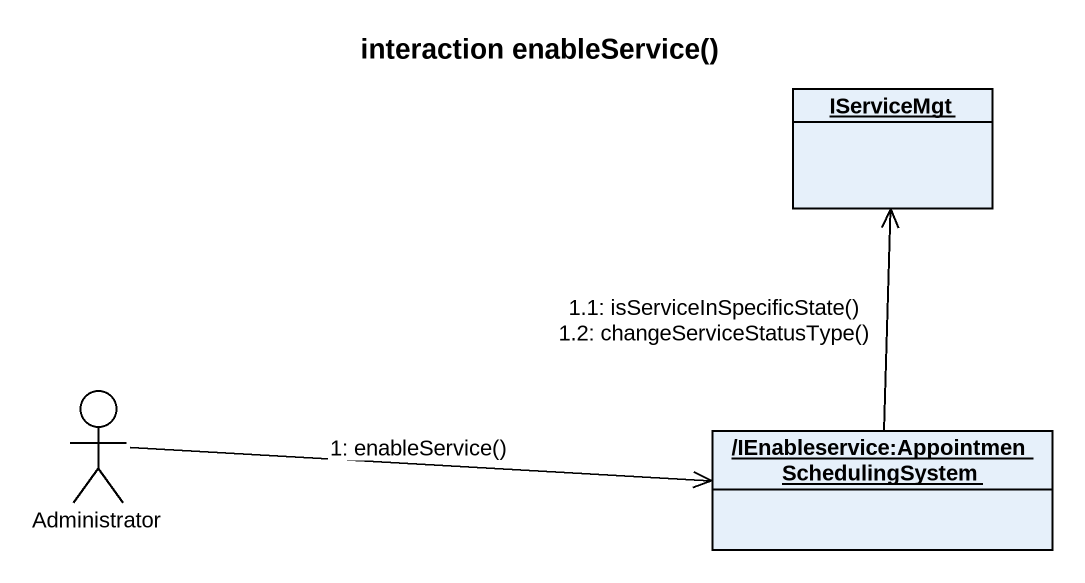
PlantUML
@startuml
title interaction enableService()
allowmixing
hide circle
hide empty members
object IServiceMgt
actor Administrator
object "/IEnableservice:AppointmenSchedulingSystem" as IEnableservice
Administrator -right-> IEnableservice : 1: enableService()
IEnableservice -up-> IServiceMgt : 1.1: isServiceInSpecificState()\n1.2: changeServiceStatusType()
@enduml
